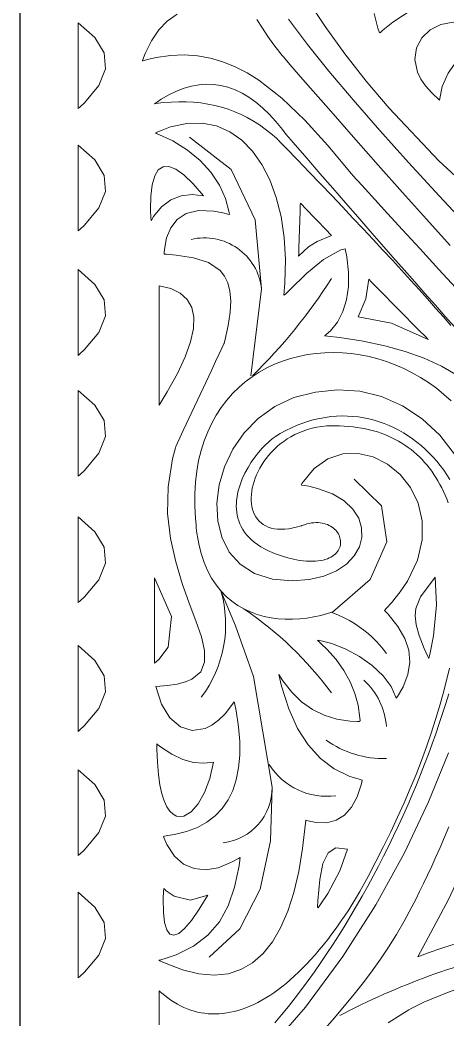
# Model space of a CAD drawing. Header units: inches. Extents: x 249 to 1192, y -18 to 440.
# Drawn here: x 719.657 to 719.966, y 264.551 to 265.274 of the extents above; entities that cross this region are included whole.
import ezdxf

# ---------------------------------------------------------------- set-up
doc = ezdxf.new("R2010")
doc.units = ezdxf.units.IN
doc.header["$MEASUREMENT"] = 0
doc.layers.add('KACA', color=141, linetype='Continuous', lineweight=30)
doc.layers.add('KUSEN', color=16, linetype='Continuous', lineweight=15)

# ---------------------------------------------------------------- blocks, each defined once
blk = doc.blocks.new('GORGA')
blk.add_lwpolyline([(366.59218, 151.19092), (367.59218, 151.19092), (367.59218, 149.19092), (366.59218, 149.19092)], close=True)
blk.add_lwpolyline([(366.59218, 151.19092), (367.59218, 151.19092), (367.59218, 149.19092), (366.59218, 149.19092)], close=True)
at = {"lineweight": 9}
for points in [[(367.33568, 150.585), (367.3331, 150.57442), (367.3321, 150.57162), (367.33183, 150.57091), (367.33113, 150.57121), (367.32932, 150.57279), (367.32215, 150.57861), (367.30823, 150.58779)], [(367.47839, 150.5846), (367.48548, 150.57954), (367.49169, 150.57309), (367.49702, 150.56526), (367.50147, 150.55605), (367.50337, 150.55092), (367.50348, 150.55059), (367.50285, 150.55075), (367.50149, 150.55113), (367.49879, 150.55184), (367.49347, 150.55303), (367.48314, 150.55456), (367.47318, 150.55497), (367.46356, 150.55432), (367.45424, 150.55264), (367.44519, 150.54999), (367.43635, 150.5464), (367.42771, 150.54192), (367.41921, 150.53659), (367.40251, 150.52359), (367.38596, 150.50773), (367.36924, 150.48938), (367.35206, 150.46889), (367.35096, 150.46755), (367.35082, 150.46739), (367.35024, 150.46675), (367.34907, 150.46548), (367.34734, 150.46358), (367.34223, 150.45801), (367.33507, 150.4502), (367.32599, 150.4403), (367.31515, 150.42848), (367.30268, 150.41487), (367.28873, 150.39965), (367.27343, 150.38297)], [(367.32551, 149.85438), (367.31565, 149.86066), (367.31059, 149.86373), (367.30896, 149.86465), (367.30793, 149.86517), (367.29964, 149.86914), (367.28262, 149.87631), (367.26507, 149.88245), (367.24707, 149.88755), (367.22868, 149.8916), (367.20998, 149.8946), (367.19102, 149.89655), (367.17188, 149.89743), (367.15264, 149.89725), (367.13335, 149.89599), (367.11408, 149.89365), (367.09491, 149.89023), (367.07591, 149.88572), (367.05714, 149.88011), (367.03867, 149.87339), (367.02057, 149.86557), (367.00291, 149.85664)], [(367.33568, 150.585), (367.3331, 150.57442), (367.3321, 150.57162), (367.33183, 150.57091), (367.33113, 150.57121), (367.32932, 150.57279), (367.32215, 150.57861), (367.30823, 150.58779)], [(367.47839, 150.5846), (367.48548, 150.57954), (367.49169, 150.57309), (367.49702, 150.56526), (367.50147, 150.55605), (367.50337, 150.55092), (367.50348, 150.55059), (367.50285, 150.55075), (367.50149, 150.55113), (367.49879, 150.55184), (367.49347, 150.55303), (367.48314, 150.55456), (367.47318, 150.55497), (367.46356, 150.55432), (367.45424, 150.55264), (367.44519, 150.54999), (367.43635, 150.5464), (367.42771, 150.54192), (367.41921, 150.53659), (367.40251, 150.52359), (367.38596, 150.50773), (367.36924, 150.48938), (367.35206, 150.46889), (367.35096, 150.46755), (367.35082, 150.46739), (367.35024, 150.46675), (367.34907, 150.46548), (367.34734, 150.46358), (367.34223, 150.45801), (367.33507, 150.4502), (367.32599, 150.4403), (367.31515, 150.42848), (367.30268, 150.41487), (367.28873, 150.39965), (367.27343, 150.38297)], [(367.32551, 149.85438), (367.31565, 149.86066), (367.31059, 149.86373), (367.30896, 149.86465), (367.30793, 149.86517), (367.29964, 149.86914), (367.28262, 149.87631), (367.26507, 149.88245), (367.24707, 149.88755), (367.22868, 149.8916), (367.20998, 149.8946), (367.19102, 149.89655), (367.17188, 149.89743), (367.15264, 149.89725), (367.13335, 149.89599), (367.11408, 149.89365), (367.09491, 149.89023), (367.07591, 149.88572), (367.05714, 149.88011), (367.03867, 149.87339), (367.02057, 149.86557), (367.00291, 149.85664)], [(367.27526, 150.32285), (367.28682, 150.32956), (367.29943, 150.33538), (367.3131, 150.34034), (367.32784, 150.34447), (367.34369, 150.34779), (367.36063, 150.35034), (367.36953, 150.35134), (367.37168, 150.35156), (367.37127, 150.35186), (367.37046, 150.35248), (367.36741, 150.35517), (367.36222, 150.36155), (367.35829, 150.36914), (367.35562, 150.3778), (367.35424, 150.38741), (367.35419, 150.39782), (367.35547, 150.40889), (367.35663, 150.41463), (367.35976, 150.41387), (367.37239, 150.40691), (367.38469, 150.39669), (367.39681, 150.38485), (367.39983, 150.38183), (367.40116, 150.38106), (367.40042, 150.38982), (367.4, 150.40677), (367.40092, 150.42285), (367.40314, 150.43791), (367.40659, 150.45183), (367.41121, 150.46447), (367.41694, 150.47568), (367.42372, 150.48533), (367.43149, 150.49329), (367.44019, 150.49941), (367.44976, 150.50357), (367.46013, 150.50561), (367.47125, 150.50541), (367.48306, 150.50283), (367.4892, 150.5006), (367.49233, 150.49925), (367.49391, 150.49851), (367.49336, 150.49816), (367.48155, 150.49271), (367.47095, 150.48611), (367.46168, 150.47849), (367.45389, 150.47001), (367.44769, 150.4608), (367.44322, 150.45102), (367.4406, 150.44081), (367.44041, 150.43951), (367.44176, 150.43961), (367.44529, 150.44055), (367.45183, 150.44184), (367.46297, 150.44227), (367.47172, 150.44015), (367.47831, 150.43588), (367.48299, 150.42985), (367.48601, 150.42245), (367.48761, 150.41408), (367.48781, 150.41188), (367.48776, 150.41083), (367.48598, 150.41067), (367.47908, 150.40998), (367.46639, 150.40804), (367.45558, 150.40465), (367.44718, 150.39892), (367.44404, 150.39491), (367.44168, 150.38999), (367.44017, 150.38405), (367.43958, 150.37698), (367.43996, 150.36868), (367.44139, 150.35903), (367.44391, 150.34792), (367.44431, 150.34643), (367.44441, 150.34605), (367.44446, 150.34594), (367.44475, 150.34533), (367.44597, 150.34272), (367.44794, 150.33851), (367.45053, 150.333), (367.45358, 150.32649), (367.46769, 150.29638), (367.47394, 150.28305), (367.47637, 150.27786), (367.47815, 150.27406), (367.47915, 150.27193), (367.47931, 150.27158), (367.47962, 150.27056), (367.48038, 150.2679), (367.48173, 150.26263), (367.48497, 150.24224), (367.48522, 150.22297), (367.48316, 150.20487), (367.47942, 150.188), (367.47467, 150.1724), (367.46955, 150.15813), (367.46472, 150.14524), (367.46082, 150.13377), (367.45852, 150.12377), (367.45846, 150.1153), (367.46129, 150.10841), (367.46766, 150.10314), (367.47239, 150.10113), (367.47824, 150.09955), (367.48531, 150.0984), (367.49367, 150.09768), (367.48958, 150.08488), (367.48356, 150.07509), (367.47602, 150.06867), (367.46737, 150.06598), (367.45803, 150.0674), (367.45322, 150.06977), (367.44839, 150.0733), (367.4436, 150.07804), (367.43888, 150.08404), (367.43772, 150.08574), (367.43715, 150.08662), (367.43673, 150.08602), (367.43559, 150.08005), (367.43391, 150.06863), (367.43305, 150.05795), (367.43302, 150.04799), (367.43383, 150.03877), (367.43549, 150.0303), (367.43801, 150.02259), (367.44138, 150.01565), (367.44563, 150.00948), (367.45077, 150.0041), (367.45679, 149.99951), (367.46371, 149.99572), (367.47154, 149.99273), (367.48028, 149.99057), (367.485, 149.9898), (367.48744, 149.98949), (367.48832, 149.98922), (367.48806, 149.98853), (367.48575, 149.98338), (367.48025, 149.97501), (367.47365, 149.9692), (367.4661, 149.96589), (367.45772, 149.96504), (367.44865, 149.96658), (367.43902, 149.97047), (367.43403, 149.97329), (367.43277, 149.97408), (367.43293, 149.97213), (367.43351, 149.96792), (367.4367, 149.95238), (367.4414, 149.9389), (367.4478, 149.92736), (367.45609, 149.9177), (367.46644, 149.9098), (367.47906, 149.90358), (367.48627, 149.90108), (367.49011, 149.89997), (367.4911, 149.8997), (367.49159, 149.89958), (367.4908, 149.89917), (367.48743, 149.8976), (367.47456, 149.89261), (367.4626, 149.88968), (367.45155, 149.88877), (367.4414, 149.88983), (367.43212, 149.89282), (367.4237, 149.89769), (367.41612, 149.9044), (367.40937, 149.91289), (367.40344, 149.92313), (367.39829, 149.93506), (367.39393, 149.94864), (367.39033, 149.96383), (367.38748, 149.98057), (367.38537, 149.99883), (367.38512, 150.00096), (367.38459, 150.0008), (367.38355, 150.00049), (367.38148, 149.99995), (367.37747, 149.99923), (367.36992, 149.99917), (367.3631, 150.00098), (367.3571, 150.00468), (367.35201, 150.01029), (367.34791, 150.01782), (367.34488, 150.0273), (367.34431, 150.02997), (367.3472, 150.03085), (367.35328, 150.03271), (367.36454, 150.03809), (367.3746, 150.04567), (367.38346, 150.05545), (367.3911, 150.06742), (367.39755, 150.0816), (367.40279, 150.09797), (367.40475, 150.10639), (367.40177, 150.10179), (367.39532, 150.0936), (367.3882, 150.08673), (367.38041, 150.0812), (367.37195, 150.07701), (367.36282, 150.07414), (367.35301, 150.07262), (367.34786, 150.07235), (367.34654, 150.07234), (367.34588, 150.07289), (367.34602, 150.07517), (367.34729, 150.08413), (367.34964, 150.09281), (367.35308, 150.10122), (367.35762, 150.10934), (367.36324, 150.11719), (367.36996, 150.12476), (367.37372, 150.12845), (367.37571, 150.13026), (367.37673, 150.13116), (367.37604, 150.13124), (367.3664, 150.12894), (367.35629, 150.12489), (367.34633, 150.11941), (367.33711, 150.11285), (367.32924, 150.10554), (367.32332, 150.09784), (367.31995, 150.09007), (367.31968, 150.08933), (367.31887, 150.09051), (367.31737, 150.09287), (367.31478, 150.09752), (367.31124, 150.10655), (367.30988, 150.11535), (367.31066, 150.124), (367.31356, 150.1326), (367.31855, 150.14126), (367.3256, 150.15007), (367.32769, 150.15231), (367.32823, 150.15288), (367.32675, 150.15456), (367.32311, 150.15844), (367.31673, 150.1662), (367.31149, 150.17394), (367.30422, 150.18919), (367.30084, 150.20389), (367.30088, 150.21775), (367.30389, 150.23046), (367.3094, 150.24174), (367.31696, 150.25128), (367.32609, 150.25879), (367.33633, 150.26398), (367.34724, 150.26654), (367.35833, 150.26619), (367.36915, 150.26262), (367.37924, 150.25553), (367.38813, 150.24464), (367.38864, 150.24383), (367.38794, 150.24361), (367.38622, 150.24334), (367.38289, 150.24272), (367.37666, 150.2412), (367.36593, 150.23719), (367.35742, 150.23209), (367.35109, 150.22614), (367.34688, 150.21958), (367.34473, 150.21267), (367.34459, 150.20566), (367.3464, 150.19878), (367.3501, 150.19228), (367.35564, 150.18643), (367.36296, 150.18145), (367.37201, 150.1776), (367.38272, 150.17513), (367.39505, 150.17428), (367.40933, 150.17545), (367.42235, 150.17953), (367.43275, 150.18623), (367.4406, 150.19512), (367.44597, 150.20576), (367.44892, 150.2177), (367.44953, 150.2305), (367.44785, 150.24371), (367.44397, 150.2569), (367.43795, 150.26962), (367.42985, 150.28144), (367.41975, 150.29189), (367.40771, 150.30056), (367.39381, 150.30698), (367.37815, 150.31079), (367.3621, 150.31253), (367.34604, 150.31145), (367.3303, 150.30759), (367.31519, 150.30098), (367.30102, 150.29164), (367.28811, 150.27959), (367.27678, 150.26487)], [(367.28187, 150.04962), (367.29631, 150.01415), (367.3138, 149.97725), (367.33442, 149.93969), (367.35828, 149.90221), (367.38547, 149.86557), (367.41608, 149.8305)], [(367.26495, 150.42758), (367.28855, 150.45288), (367.31083, 150.47716), (367.33166, 150.50036), (367.35089, 150.52238), (367.36838, 150.54317), (367.38399, 150.56265), (367.39759, 150.58075)], [(367.38422, 150.59535), (367.37118, 150.57552), (367.3569, 150.55568), (367.34145, 150.53593), (367.32491, 150.51639), (367.28889, 150.47829), (367.24949, 150.4422)], [(367.27526, 150.32285), (367.28682, 150.32956), (367.29943, 150.33538), (367.3131, 150.34034), (367.32784, 150.34447), (367.34369, 150.34779), (367.36063, 150.35034), (367.36953, 150.35134), (367.37168, 150.35156), (367.37127, 150.35186), (367.37046, 150.35248), (367.36741, 150.35517), (367.36222, 150.36155), (367.35829, 150.36914), (367.35562, 150.3778), (367.35424, 150.38741), (367.35419, 150.39782), (367.35547, 150.40889), (367.35663, 150.41463), (367.35976, 150.41387), (367.37239, 150.40691), (367.38469, 150.39669), (367.39681, 150.38485), (367.39983, 150.38183), (367.40116, 150.38106), (367.40042, 150.38982), (367.4, 150.40677), (367.40092, 150.42285), (367.40314, 150.43791), (367.40659, 150.45183), (367.41121, 150.46447), (367.41694, 150.47568), (367.42372, 150.48533), (367.43149, 150.49329), (367.44019, 150.49941), (367.44976, 150.50357), (367.46013, 150.50561), (367.47125, 150.50541), (367.48306, 150.50283), (367.4892, 150.5006), (367.49233, 150.49925), (367.49391, 150.49851), (367.49336, 150.49816), (367.48155, 150.49271), (367.47095, 150.48611), (367.46168, 150.47849), (367.45389, 150.47001), (367.44769, 150.4608), (367.44322, 150.45102), (367.4406, 150.44081), (367.44041, 150.43951), (367.44176, 150.43961), (367.44529, 150.44055), (367.45183, 150.44184), (367.46297, 150.44227), (367.47172, 150.44015), (367.47831, 150.43588), (367.48299, 150.42985), (367.48601, 150.42245), (367.48761, 150.41408), (367.48781, 150.41188), (367.48776, 150.41083), (367.48598, 150.41067), (367.47908, 150.40998), (367.46639, 150.40804), (367.45558, 150.40465), (367.44718, 150.39892), (367.44404, 150.39491), (367.44168, 150.38999), (367.44017, 150.38405), (367.43958, 150.37698), (367.43996, 150.36868), (367.44139, 150.35903), (367.44391, 150.34792), (367.44431, 150.34643), (367.44441, 150.34605), (367.44446, 150.34594), (367.44475, 150.34533), (367.44597, 150.34272), (367.44794, 150.33851), (367.45053, 150.333), (367.45358, 150.32649), (367.46769, 150.29638), (367.47394, 150.28305), (367.47637, 150.27786), (367.47815, 150.27406), (367.47915, 150.27193), (367.47931, 150.27158), (367.47962, 150.27056), (367.48038, 150.2679), (367.48173, 150.26263), (367.48497, 150.24224), (367.48522, 150.22297), (367.48316, 150.20487), (367.47942, 150.188), (367.47467, 150.1724), (367.46955, 150.15813), (367.46472, 150.14524), (367.46082, 150.13377), (367.45852, 150.12377), (367.45846, 150.1153), (367.46129, 150.10841), (367.46766, 150.10314), (367.47239, 150.10113), (367.47824, 150.09955), (367.48531, 150.0984), (367.49367, 150.09768), (367.48958, 150.08488), (367.48356, 150.07509), (367.47602, 150.06867), (367.46737, 150.06598), (367.45803, 150.0674), (367.45322, 150.06977), (367.44839, 150.0733), (367.4436, 150.07804), (367.43888, 150.08404), (367.43772, 150.08574), (367.43715, 150.08662), (367.43673, 150.08602), (367.43559, 150.08005), (367.43391, 150.06863), (367.43305, 150.05795), (367.43302, 150.04799), (367.43383, 150.03877), (367.43549, 150.0303), (367.43801, 150.02259), (367.44138, 150.01565), (367.44563, 150.00948), (367.45077, 150.0041), (367.45679, 149.99951), (367.46371, 149.99572), (367.47154, 149.99273), (367.48028, 149.99057), (367.485, 149.9898), (367.48744, 149.98949), (367.48832, 149.98922), (367.48806, 149.98853), (367.48575, 149.98338), (367.48025, 149.97501), (367.47365, 149.9692), (367.4661, 149.96589), (367.45772, 149.96504), (367.44865, 149.96658), (367.43902, 149.97047), (367.43403, 149.97329), (367.43277, 149.97408), (367.43293, 149.97213), (367.43351, 149.96792), (367.4367, 149.95238), (367.4414, 149.9389), (367.4478, 149.92736), (367.45609, 149.9177), (367.46644, 149.9098), (367.47906, 149.90358), (367.48627, 149.90108), (367.49011, 149.89997), (367.4911, 149.8997), (367.49159, 149.89958), (367.4908, 149.89917), (367.48743, 149.8976), (367.47456, 149.89261), (367.4626, 149.88968), (367.45155, 149.88877), (367.4414, 149.88983), (367.43212, 149.89282), (367.4237, 149.89769), (367.41612, 149.9044), (367.40937, 149.91289), (367.40344, 149.92313), (367.39829, 149.93506), (367.39393, 149.94864), (367.39033, 149.96383), (367.38748, 149.98057), (367.38537, 149.99883), (367.38512, 150.00096), (367.38459, 150.0008), (367.38355, 150.00049), (367.38148, 149.99995), (367.37747, 149.99923), (367.36992, 149.99917), (367.3631, 150.00098), (367.3571, 150.00468), (367.35201, 150.01029), (367.34791, 150.01782), (367.34488, 150.0273), (367.34431, 150.02997), (367.3472, 150.03085), (367.35328, 150.03271), (367.36454, 150.03809), (367.3746, 150.04567), (367.38346, 150.05545), (367.3911, 150.06742), (367.39755, 150.0816), (367.40279, 150.09797), (367.40475, 150.10639), (367.40177, 150.10179), (367.39532, 150.0936), (367.3882, 150.08673), (367.38041, 150.0812), (367.37195, 150.07701), (367.36282, 150.07414), (367.35301, 150.07262), (367.34786, 150.07235), (367.34654, 150.07234), (367.34588, 150.07289), (367.34602, 150.07517), (367.34729, 150.08413), (367.34964, 150.09281), (367.35308, 150.10122), (367.35762, 150.10934), (367.36324, 150.11719), (367.36996, 150.12476), (367.37372, 150.12845), (367.37571, 150.13026), (367.37673, 150.13116), (367.37604, 150.13124), (367.3664, 150.12894), (367.35629, 150.12489), (367.34633, 150.11941), (367.33711, 150.11285), (367.32924, 150.10554), (367.32332, 150.09784), (367.31995, 150.09007), (367.31968, 150.08933), (367.31887, 150.09051), (367.31737, 150.09287), (367.31478, 150.09752), (367.31124, 150.10655), (367.30988, 150.11535), (367.31066, 150.124), (367.31356, 150.1326), (367.31855, 150.14126), (367.3256, 150.15007), (367.32769, 150.15231), (367.32823, 150.15288), (367.32675, 150.15456), (367.32311, 150.15844), (367.31673, 150.1662), (367.31149, 150.17394), (367.30422, 150.18919), (367.30084, 150.20389), (367.30088, 150.21775), (367.30389, 150.23046), (367.3094, 150.24174), (367.31696, 150.25128), (367.32609, 150.25879), (367.33633, 150.26398), (367.34724, 150.26654), (367.35833, 150.26619), (367.36915, 150.26262), (367.37924, 150.25553), (367.38813, 150.24464), (367.38864, 150.24383), (367.38794, 150.24361), (367.38622, 150.24334), (367.38289, 150.24272), (367.37666, 150.2412), (367.36593, 150.23719), (367.35742, 150.23209), (367.35109, 150.22614), (367.34688, 150.21958), (367.34473, 150.21267), (367.34459, 150.20566), (367.3464, 150.19878), (367.3501, 150.19228), (367.35564, 150.18643), (367.36296, 150.18145), (367.37201, 150.1776), (367.38272, 150.17513), (367.39505, 150.17428), (367.40933, 150.17545), (367.42235, 150.17953), (367.43275, 150.18623), (367.4406, 150.19512), (367.44597, 150.20576), (367.44892, 150.2177), (367.44953, 150.2305), (367.44785, 150.24371), (367.44397, 150.2569), (367.43795, 150.26962), (367.42985, 150.28144), (367.41975, 150.29189), (367.40771, 150.30056), (367.39381, 150.30698), (367.37815, 150.31079), (367.3621, 150.31253), (367.34604, 150.31145), (367.3303, 150.30759), (367.31519, 150.30098), (367.30102, 150.29164), (367.28811, 150.27959), (367.27678, 150.26487)], [(367.28187, 150.04962), (367.29631, 150.01415), (367.3138, 149.97725), (367.33442, 149.93969), (367.35828, 149.90221), (367.38547, 149.86557), (367.41608, 149.8305)], [(367.26495, 150.42758), (367.28855, 150.45288), (367.31083, 150.47716), (367.33166, 150.50036), (367.35089, 150.52238), (367.36838, 150.54317), (367.38399, 150.56265), (367.39759, 150.58075)], [(367.38422, 150.59535), (367.37118, 150.57552), (367.3569, 150.55568), (367.34145, 150.53593), (367.32491, 150.51639), (367.28889, 150.47829), (367.24949, 150.4422)], [(367.32681, 150.1216), (367.32913, 150.12475), (367.33161, 150.12777), (367.33425, 150.13068), (367.33707, 150.13345), (367.34005, 150.1361), (367.3432, 150.13863), (367.34651, 150.14103), (367.34999, 150.1433), (367.35364, 150.14545), (367.35745, 150.14747), (367.36143, 150.14937), (367.36558, 150.15114), (367.36611, 150.15136), (367.36638, 150.15146), (367.36696, 150.15128), (367.36937, 150.15053), (367.3743, 150.1492), (367.37933, 150.14812), (367.38445, 150.14729), (367.38962, 150.14673), (367.39483, 150.14645), (367.40004, 150.14648), (367.40523, 150.14683), (367.41037, 150.14752), (367.41544, 150.14855), (367.42041, 150.14995), (367.42525, 150.15173), (367.42994, 150.15392), (367.43445, 150.15651), (367.43876, 150.15953), (367.44284, 150.163), (367.44666, 150.16693), (367.4502, 150.17134), (367.45343, 150.17624), (367.45632, 150.18165), (367.45885, 150.18758), (367.461, 150.19405), (367.46273, 150.20108), (367.46402, 150.20868), (367.4645, 150.2127), (367.46469, 150.21476), (367.4651, 150.21934), (367.46558, 150.22846), (367.46558, 150.23722), (367.46509, 150.24562), (367.46416, 150.25366), (367.46279, 150.26133), (367.461, 150.26865), (367.45881, 150.2756), (367.45623, 150.28219), (367.4533, 150.28843), (367.45001, 150.2943), (367.4464, 150.29981), (367.44248, 150.30496), (367.43827, 150.30976), (367.43378, 150.31419), (367.42903, 150.31827), (367.42405, 150.32198), (367.41885, 150.32534), (367.41345, 150.32834), (367.40786, 150.33099), (367.4021, 150.33327), (367.3962, 150.3352), (367.39017, 150.33678), (367.38402, 150.33799), (367.37778, 150.33885), (367.37147, 150.33936), (367.36509, 150.33951), (367.35868, 150.3393), (367.35224, 150.33874), (367.3458, 150.33783), (367.33938, 150.33656), (367.33298, 150.33494), (367.32664, 150.33296), (367.32036, 150.33064), (367.31417, 150.32795), (367.30808, 150.32492), (367.30212, 150.32153), (367.29629, 150.31779), (367.29062, 150.3137), (367.28513, 150.30926), (367.27984, 150.30447)], [(367.28165, 149.99618), (367.28485, 149.98857), (367.28797, 149.9813), (367.29102, 149.97434), (367.29402, 149.96767), (367.29696, 149.96129), (367.29986, 149.95516), (367.30272, 149.94928), (367.30555, 149.94364), (367.30836, 149.9382), (367.31395, 149.9279), (367.31956, 149.91824), (367.32525, 149.90911), (367.33108, 149.90035), (367.33712, 149.89185), (367.34342, 149.88346), (367.35006, 149.87506), (367.3571, 149.86651), (367.36461, 149.85767), (367.37263, 149.84842)], [(367.28065, 150.41709), (367.29776, 150.43601), (367.31513, 150.45535), (367.33277, 150.47513), (367.35068, 150.49538), (367.36886, 150.51609), (367.38731, 150.53729), (367.39664, 150.54807), (367.40133, 150.55351), (367.40251, 150.55488), (367.4031, 150.55556), (367.40336, 150.55586), (367.40343, 150.55595), (367.40398, 150.55666), (367.40835, 150.56238), (367.41257, 150.56827), (367.41665, 150.57432), (367.42059, 150.58052)], [(367.32681, 150.1216), (367.32913, 150.12475), (367.33161, 150.12777), (367.33425, 150.13068), (367.33707, 150.13345), (367.34005, 150.1361), (367.3432, 150.13863), (367.34651, 150.14103), (367.34999, 150.1433), (367.35364, 150.14545), (367.35745, 150.14747), (367.36143, 150.14937), (367.36558, 150.15114), (367.36611, 150.15136), (367.36638, 150.15146), (367.36696, 150.15128), (367.36937, 150.15053), (367.3743, 150.1492), (367.37933, 150.14812), (367.38445, 150.14729), (367.38962, 150.14673), (367.39483, 150.14645), (367.40004, 150.14648), (367.40523, 150.14683), (367.41037, 150.14752), (367.41544, 150.14855), (367.42041, 150.14995), (367.42525, 150.15173), (367.42994, 150.15392), (367.43445, 150.15651), (367.43876, 150.15953), (367.44284, 150.163), (367.44666, 150.16693), (367.4502, 150.17134), (367.45343, 150.17624), (367.45632, 150.18165), (367.45885, 150.18758), (367.461, 150.19405), (367.46273, 150.20108), (367.46402, 150.20868), (367.4645, 150.2127), (367.46469, 150.21476), (367.4651, 150.21934), (367.46558, 150.22846), (367.46558, 150.23722), (367.46509, 150.24562), (367.46416, 150.25366), (367.46279, 150.26133), (367.461, 150.26865), (367.45881, 150.2756), (367.45623, 150.28219), (367.4533, 150.28843), (367.45001, 150.2943), (367.4464, 150.29981), (367.44248, 150.30496), (367.43827, 150.30976), (367.43378, 150.31419), (367.42903, 150.31827), (367.42405, 150.32198), (367.41885, 150.32534), (367.41345, 150.32834), (367.40786, 150.33099), (367.4021, 150.33327), (367.3962, 150.3352), (367.39017, 150.33678), (367.38402, 150.33799), (367.37778, 150.33885), (367.37147, 150.33936), (367.36509, 150.33951), (367.35868, 150.3393), (367.35224, 150.33874), (367.3458, 150.33783), (367.33938, 150.33656), (367.33298, 150.33494), (367.32664, 150.33296), (367.32036, 150.33064), (367.31417, 150.32795), (367.30808, 150.32492), (367.30212, 150.32153), (367.29629, 150.31779), (367.29062, 150.3137), (367.28513, 150.30926), (367.27984, 150.30447)], [(367.28165, 149.99618), (367.28485, 149.98857), (367.28797, 149.9813), (367.29102, 149.97434), (367.29402, 149.96767), (367.29696, 149.96129), (367.29986, 149.95516), (367.30272, 149.94928), (367.30555, 149.94364), (367.30836, 149.9382), (367.31395, 149.9279), (367.31956, 149.91824), (367.32525, 149.90911), (367.33108, 149.90035), (367.33712, 149.89185), (367.34342, 149.88346), (367.35006, 149.87506), (367.3571, 149.86651), (367.36461, 149.85767), (367.37263, 149.84842)], [(367.28065, 150.41709), (367.29776, 150.43601), (367.31513, 150.45535), (367.33277, 150.47513), (367.35068, 150.49538), (367.36886, 150.51609), (367.38731, 150.53729), (367.39664, 150.54807), (367.40133, 150.55351), (367.40251, 150.55488), (367.4031, 150.55556), (367.40336, 150.55586), (367.40343, 150.55595), (367.40398, 150.55666), (367.40835, 150.56238), (367.41257, 150.56827), (367.41665, 150.57432), (367.42059, 150.58052)], [(367.2801, 150.35913), (367.28555, 150.36536), (367.2912, 150.37176), (367.29705, 150.37833), (367.30311, 150.38507), (367.30936, 150.39197), (367.31581, 150.39904), (367.32246, 150.40628), (367.3293, 150.41369), (367.33634, 150.42126), (367.34358, 150.42899), (367.35101, 150.43689), (367.35863, 150.44495), (367.36644, 150.45318), (367.37444, 150.46156), (367.38263, 150.47011), (367.39102, 150.47882), (367.39958, 150.48768), (367.40394, 150.49218), (367.40503, 150.49331), (367.40558, 150.49387), (367.40583, 150.49412), (367.40589, 150.49418), (367.40639, 150.49463), (367.41042, 150.49812), (367.41456, 150.50135), (367.41879, 150.50434), (367.42312, 150.50709), (367.42754, 150.50959), (367.43207, 150.51185), (367.43669, 150.51385), (367.4414, 150.51562), (367.44622, 150.51714), (367.45113, 150.51841), (367.45613, 150.51944), (367.46124, 150.52022), (367.46644, 150.52075), (367.47174, 150.52104), (367.47713, 150.52109), (367.48262, 150.52089), (367.48821, 150.52044), (367.4939, 150.51975), (367.49462, 150.51965), (367.49464, 150.51969), (367.49447, 150.51981), (367.49411, 150.52006), (367.4927, 150.52103), (367.4899, 150.52286), (367.48432, 150.5261), (367.47879, 150.52877), (367.47332, 150.53088), (367.46789, 150.53242), (367.46252, 150.53339), (367.4572, 150.5338), (367.45193, 150.53364), (367.44671, 150.53291), (367.44155, 150.53162), (367.43643, 150.52976), (367.43137, 150.52734), (367.42636, 150.52435), (367.4214, 150.52079), (367.41649, 150.51667), (367.41164, 150.51198), (367.40683, 150.50672), (367.40208, 150.5009), (367.4009, 150.49936), (367.40031, 150.49857), (367.39997, 150.49813), (367.39934, 150.4974), (367.39435, 150.49162), (367.38454, 150.48027), (367.37495, 150.4692), (367.36559, 150.45841), (367.35644, 150.44789), (367.34752, 150.43765), (367.33882, 150.42769), (367.33034, 150.41801), (367.32209, 150.4086), (367.31406, 150.39947), (367.30624, 150.39062), (367.29865, 150.38204), (367.29129, 150.37375), (367.28414, 150.36573), (367.27722, 150.35799)], [(367.2801, 150.35913), (367.28555, 150.36536), (367.2912, 150.37176), (367.29705, 150.37833), (367.30311, 150.38507), (367.30936, 150.39197), (367.31581, 150.39904), (367.32246, 150.40628), (367.3293, 150.41369), (367.33634, 150.42126), (367.34358, 150.42899), (367.35101, 150.43689), (367.35863, 150.44495), (367.36644, 150.45318), (367.37444, 150.46156), (367.38263, 150.47011), (367.39102, 150.47882), (367.39958, 150.48768), (367.40394, 150.49218), (367.40503, 150.49331), (367.40558, 150.49387), (367.40583, 150.49412), (367.40589, 150.49418), (367.40639, 150.49463), (367.41042, 150.49812), (367.41456, 150.50135), (367.41879, 150.50434), (367.42312, 150.50709), (367.42754, 150.50959), (367.43207, 150.51185), (367.43669, 150.51385), (367.4414, 150.51562), (367.44622, 150.51714), (367.45113, 150.51841), (367.45613, 150.51944), (367.46124, 150.52022), (367.46644, 150.52075), (367.47174, 150.52104), (367.47713, 150.52109), (367.48262, 150.52089), (367.48821, 150.52044), (367.4939, 150.51975), (367.49462, 150.51965), (367.49464, 150.51969), (367.49447, 150.51981), (367.49411, 150.52006), (367.4927, 150.52103), (367.4899, 150.52286), (367.48432, 150.5261), (367.47879, 150.52877), (367.47332, 150.53088), (367.46789, 150.53242), (367.46252, 150.53339), (367.4572, 150.5338), (367.45193, 150.53364), (367.44671, 150.53291), (367.44155, 150.53162), (367.43643, 150.52976), (367.43137, 150.52734), (367.42636, 150.52435), (367.4214, 150.52079), (367.41649, 150.51667), (367.41164, 150.51198), (367.40683, 150.50672), (367.40208, 150.5009), (367.4009, 150.49936), (367.40031, 150.49857), (367.39997, 150.49813), (367.39934, 150.4974), (367.39435, 150.49162), (367.38454, 150.48027), (367.37495, 150.4692), (367.36559, 150.45841), (367.35644, 150.44789), (367.34752, 150.43765), (367.33882, 150.42769), (367.33034, 150.41801), (367.32209, 150.4086), (367.31406, 150.39947), (367.30624, 150.39062), (367.29865, 150.38204), (367.29129, 150.37375), (367.28414, 150.36573), (367.27722, 150.35799)], [(367.46941, 150.49537), (367.43934, 150.47208), (367.42192, 150.43553), (367.41715, 150.38572), (367.42502, 150.32266)], [(367.46941, 150.49537), (367.43934, 150.47208), (367.42192, 150.43553), (367.41715, 150.38572), (367.42502, 150.32266)], [(367.49129, 149.85293), (367.49129, 149.85741), (367.49129, 149.86185), (367.49129, 149.86606), (367.49129, 149.86802), (367.49129, 149.86986), (367.49129, 149.87155), (367.49129, 149.87308), (367.49129, 149.87441), (367.49129, 149.87552), (367.49129, 149.8764), (367.49129, 149.87702), (367.49129, 149.87736), (367.49129, 149.87741), (367.49129, 149.87741), (367.49129, 149.87741), (367.49118, 149.87731), (367.49064, 149.87682), (367.48956, 149.87586), (367.48736, 149.87402), (367.48512, 149.87229), (367.48285, 149.87069), (367.48055, 149.8692), (367.47821, 149.86782), (367.47585, 149.86657), (367.47345, 149.86543), (367.47102, 149.86442), (367.46856, 149.86352), (367.46607, 149.86275), (367.46355, 149.8621), (367.461, 149.86158), (367.45843, 149.86118), (367.45583, 149.8609), (367.45321, 149.86075), (367.45056, 149.86072), (367.44789, 149.86083), (367.44519, 149.86106), (367.44247, 149.86142), (367.43973, 149.86191), (367.43697, 149.86253), (367.43418, 149.86328), (367.43138, 149.86417), (367.42856, 149.86518), (367.42572, 149.86633), (367.42287, 149.86762), (367.41999, 149.86904), (367.41711, 149.8706), (367.4142, 149.87229), (367.41128, 149.87412), (367.40835, 149.87609), (367.40541, 149.8782), (367.40245, 149.88045), (367.39948, 149.88284), (367.3965, 149.88537), (367.39351, 149.88805), (367.39052, 149.89087), (367.38751, 149.89383), (367.38449, 149.89694), (367.38147, 149.90019), (367.37845, 149.90359), (367.37541, 149.90713), (367.37237, 149.91083), (367.36933, 149.91467), (367.36629, 149.91866), (367.36324, 149.92281), (367.36019, 149.9271), (367.35714, 149.93155), (367.35409, 149.93615), (367.35104, 149.9409), (367.35028, 149.94211), (367.34989, 149.94272), (367.34978, 149.94291), (367.34958, 149.94326), (367.34919, 149.94394), (367.34609, 149.94943), (367.34009, 149.96033), (367.33435, 149.97116), (367.32887, 149.9819), (367.32365, 149.99255), (367.31869, 150.0031), (367.31399, 150.01355), (367.30955, 150.02389), (367.30536, 150.03411), (367.30143, 150.04422), (367.29777, 150.0542), (367.29436, 150.06404), (367.2912, 150.07375), (367.28831, 150.08332), (367.28567, 150.09275), (367.28329, 150.10201), (367.28117, 150.11112)], [(367.28203, 150.23071), (367.28311, 150.23352), (367.28425, 150.23627), (367.28546, 150.23895), (367.28673, 150.24156), (367.28806, 150.24411), (367.28945, 150.24659), (367.29091, 150.24901), (367.29243, 150.25135), (367.29402, 150.25363), (367.29567, 150.25584), (367.29738, 150.25798), (367.29916, 150.26004), (367.30099, 150.26204), (367.3029, 150.26396), (367.30486, 150.26581), (367.30689, 150.26758), (367.30898, 150.26928), (367.31113, 150.2709), (367.31335, 150.27245), (367.31563, 150.27393), (367.31797, 150.27532), (367.32038, 150.27664), (367.32285, 150.27788), (367.32538, 150.27903), (367.32797, 150.28011), (367.33063, 150.28111), (367.33335, 150.28203), (367.33614, 150.28286), (367.33898, 150.28361), (367.34189, 150.28428), (367.34486, 150.28486), (367.3479, 150.28536), (367.35099, 150.28577), (367.35415, 150.2861), (367.35738, 150.28634), (367.36066, 150.28649), (367.36401, 150.28655), (367.36443, 150.28655), (367.36478, 150.28655), (367.36527, 150.28655), (367.36623, 150.28653), (367.37, 150.28635), (367.37365, 150.28597), (367.37719, 150.2854), (367.38061, 150.28466), (367.38391, 150.28374), (367.3871, 150.28267), (367.39016, 150.28145), (367.39311, 150.28008), (367.39593, 150.27858), (367.39862, 150.27695), (367.40119, 150.27521), (367.40364, 150.27337), (367.40596, 150.27143), (367.40814, 150.26939), (367.4102, 150.26728), (367.41213, 150.2651), (367.41392, 150.26286), (367.41559, 150.26057), (367.41711, 150.25823), (367.4185, 150.25586), (367.41976, 150.25346), (367.42087, 150.25105), (367.42185, 150.24863), (367.42269, 150.24621), (367.42338, 150.2438), (367.42393, 150.24141), (367.42434, 150.23905), (367.4246, 150.23673), (367.42472, 150.23445), (367.42468, 150.23223), (367.4245, 150.23007), (367.42417, 150.22799), (367.42369, 150.22599), (367.42305, 150.22408), (367.42227, 150.22227), (367.42132, 150.22058), (367.42022, 150.219), (367.41897, 150.21754), (367.41755, 150.21623), (367.41598, 150.21505), (367.41424, 150.21404), (367.41234, 150.21318), (367.41028, 150.2125), (367.40806, 150.212), (367.40567, 150.21169), (367.40311, 150.21158), (367.40038, 150.21168), (367.39749, 150.21199), (367.39443, 150.21254), (367.39119, 150.21331), (367.38951, 150.21379), (367.38865, 150.21405), (367.38834, 150.21416), (367.3881, 150.21426), (367.38624, 150.21491), (367.38443, 150.21544), (367.38268, 150.21586), (367.38097, 150.21615), (367.37932, 150.21634), (367.37773, 150.21642), (367.37619, 150.2164), (367.37471, 150.21628), (367.3733, 150.21607), (367.37194, 150.21578), (367.37065, 150.2154), (367.36943, 150.21495), (367.36827, 150.21443), (367.36718, 150.21384), (367.36616, 150.21318), (367.36521, 150.21247), (367.36434, 150.21171), (367.36354, 150.2109), (367.36282, 150.21005), (367.36218, 150.20915), (367.36161, 150.20823), (367.36113, 150.20728), (367.36073, 150.2063), (367.36042, 150.2053), (367.36019, 150.2043), (367.36005, 150.20328), (367.36, 150.20225), (367.36004, 150.20123), (367.36017, 150.20022), (367.3604, 150.19921), (367.36072, 150.19822), (367.36114, 150.19725), (367.36166, 150.19631), (367.36228, 150.19539), (367.363, 150.19451), (367.36382, 150.19367), (367.36476, 150.19287), (367.36579, 150.19212), (367.36694, 150.19142), (367.3682, 150.19079), (367.36957, 150.19022), (367.37105, 150.18971), (367.37265, 150.18928), (367.37436, 150.18893), (367.37619, 150.18866), (367.37814, 150.18847), (367.38022, 150.18838), (367.38241, 150.18839), (367.38473, 150.1885), (367.38718, 150.18872), (367.38975, 150.18904), (367.3941, 150.18995), (367.3982, 150.19097), (367.40205, 150.19208), (367.40565, 150.19328), (367.40901, 150.19457), (367.41214, 150.19595), (367.41505, 150.19741), (367.41773, 150.19894), (367.4202, 150.20055), (367.42247, 150.20222), (367.42452, 150.20396), (367.42639, 150.20576), (367.42806, 150.20762), (367.42954, 150.20953), (367.43084, 150.21148), (367.43197, 150.21348), (367.43294, 150.21552), (367.43374, 150.21759), (367.43438, 150.2197), (367.43487, 150.22183), (367.43522, 150.22399), (367.43543, 150.22616), (367.43551, 150.22835), (367.43546, 150.23054), (367.43528, 150.23275), (367.43499, 150.23496), (367.4346, 150.23716), (367.43409, 150.23936), (367.43349, 150.24155), (367.4328, 150.24372), (367.43202, 150.24588), (367.43116, 150.24801), (367.42922, 150.25219), (367.42703, 150.25623), (367.42463, 150.2601), (367.42207, 150.26376), (367.4194, 150.26718), (367.41666, 150.27033), (367.4139, 150.27318), (367.41252, 150.27447), (367.41116, 150.27568), (367.40982, 150.2768), (367.4085, 150.27781), (367.40722, 150.27873), (367.40706, 150.27884), (367.40698, 150.27889), (367.40676, 150.27903), (367.40574, 150.27965), (367.4037, 150.28085), (367.39962, 150.28309), (367.39552, 150.2851), (367.39142, 150.28689), (367.38732, 150.28846), (367.38323, 150.28981), (367.37914, 150.29096), (367.37506, 150.29189), (367.37099, 150.29262), (367.36694, 150.29315), (367.36292, 150.29348), (367.35892, 150.29361), (367.35495, 150.29356), (367.35101, 150.29331), (367.34711, 150.29289), (367.34326, 150.29228), (367.33945, 150.29149), (367.33568, 150.29053), (367.33197, 150.28941), (367.32832, 150.28811), (367.32473, 150.28665), (367.3212, 150.28504), (367.31775, 150.28326), (367.31436, 150.28134), (367.31105, 150.27926), (367.30782, 150.27704), (367.30467, 150.27468), (367.30161, 150.27217), (367.29865, 150.26954), (367.29578, 150.26677), (367.293, 150.26387), (367.29033, 150.26085), (367.28777, 150.25771), (367.28532, 150.25445), (367.28299, 150.25107), (367.28077, 150.24758)], [(367.28164, 150.09255), (367.28381, 150.08538), (367.28609, 150.07815), (367.28848, 150.07089), (367.29098, 150.06358), (367.29358, 150.05625), (367.2963, 150.04888), (367.29911, 150.0415), (367.30203, 150.0341), (367.30505, 150.02669), (367.30817, 150.01927), (367.31138, 150.01186), (367.31469, 150.00445), (367.31809, 149.99705), (367.32158, 149.98967), (367.32516, 149.98232), (367.32883, 149.97499), (367.33258, 149.9677), (367.33642, 149.96045), (367.34034, 149.95324), (367.34433, 149.94608), (367.34841, 149.93898), (367.35256, 149.93194), (367.35678, 149.92497), (367.36107, 149.91807), (367.36544, 149.91125), (367.36987, 149.90451), (367.37437, 149.89786), (367.37894, 149.89131), (367.38356, 149.88485), (367.38825, 149.87851), (367.393, 149.87227), (367.3978, 149.86615), (367.40266, 149.86015), (367.40757, 149.85428)], [(367.49129, 149.85293), (367.49129, 149.85741), (367.49129, 149.86185), (367.49129, 149.86606), (367.49129, 149.86802), (367.49129, 149.86986), (367.49129, 149.87155), (367.49129, 149.87308), (367.49129, 149.87441), (367.49129, 149.87552), (367.49129, 149.8764), (367.49129, 149.87702), (367.49129, 149.87736), (367.49129, 149.87741), (367.49129, 149.87741), (367.49129, 149.87741), (367.49118, 149.87731), (367.49064, 149.87682), (367.48956, 149.87586), (367.48736, 149.87402), (367.48512, 149.87229), (367.48285, 149.87069), (367.48055, 149.8692), (367.47821, 149.86782), (367.47585, 149.86657), (367.47345, 149.86543), (367.47102, 149.86442), (367.46856, 149.86352), (367.46607, 149.86275), (367.46355, 149.8621), (367.461, 149.86158), (367.45843, 149.86118), (367.45583, 149.8609), (367.45321, 149.86075), (367.45056, 149.86072), (367.44789, 149.86083), (367.44519, 149.86106), (367.44247, 149.86142), (367.43973, 149.86191), (367.43697, 149.86253), (367.43418, 149.86328), (367.43138, 149.86417), (367.42856, 149.86518), (367.42572, 149.86633), (367.42287, 149.86762), (367.41999, 149.86904), (367.41711, 149.8706), (367.4142, 149.87229), (367.41128, 149.87412), (367.40835, 149.87609), (367.40541, 149.8782), (367.40245, 149.88045), (367.39948, 149.88284), (367.3965, 149.88537), (367.39351, 149.88805), (367.39052, 149.89087), (367.38751, 149.89383), (367.38449, 149.89694), (367.38147, 149.90019), (367.37845, 149.90359), (367.37541, 149.90713), (367.37237, 149.91083), (367.36933, 149.91467), (367.36629, 149.91866), (367.36324, 149.92281), (367.36019, 149.9271), (367.35714, 149.93155), (367.35409, 149.93615), (367.35104, 149.9409), (367.35028, 149.94211), (367.34989, 149.94272), (367.34978, 149.94291), (367.34958, 149.94326), (367.34919, 149.94394), (367.34609, 149.94943), (367.34009, 149.96033), (367.33435, 149.97116), (367.32887, 149.9819), (367.32365, 149.99255), (367.31869, 150.0031), (367.31399, 150.01355), (367.30955, 150.02389), (367.30536, 150.03411), (367.30143, 150.04422), (367.29777, 150.0542), (367.29436, 150.06404), (367.2912, 150.07375), (367.28831, 150.08332), (367.28567, 150.09275), (367.28329, 150.10201), (367.28117, 150.11112)], [(367.28203, 150.23071), (367.28311, 150.23352), (367.28425, 150.23627), (367.28546, 150.23895), (367.28673, 150.24156), (367.28806, 150.24411), (367.28945, 150.24659), (367.29091, 150.24901), (367.29243, 150.25135), (367.29402, 150.25363), (367.29567, 150.25584), (367.29738, 150.25798), (367.29916, 150.26004), (367.30099, 150.26204), (367.3029, 150.26396), (367.30486, 150.26581), (367.30689, 150.26758), (367.30898, 150.26928), (367.31113, 150.2709), (367.31335, 150.27245), (367.31563, 150.27393), (367.31797, 150.27532), (367.32038, 150.27664), (367.32285, 150.27788), (367.32538, 150.27903), (367.32797, 150.28011), (367.33063, 150.28111), (367.33335, 150.28203), (367.33614, 150.28286), (367.33898, 150.28361), (367.34189, 150.28428), (367.34486, 150.28486), (367.3479, 150.28536), (367.35099, 150.28577), (367.35415, 150.2861), (367.35738, 150.28634), (367.36066, 150.28649), (367.36401, 150.28655), (367.36443, 150.28655), (367.36478, 150.28655), (367.36527, 150.28655), (367.36623, 150.28653), (367.37, 150.28635), (367.37365, 150.28597), (367.37719, 150.2854), (367.38061, 150.28466), (367.38391, 150.28374), (367.3871, 150.28267), (367.39016, 150.28145), (367.39311, 150.28008), (367.39593, 150.27858), (367.39862, 150.27695), (367.40119, 150.27521), (367.40364, 150.27337), (367.40596, 150.27143), (367.40814, 150.26939), (367.4102, 150.26728), (367.41213, 150.2651), (367.41392, 150.26286), (367.41559, 150.26057), (367.41711, 150.25823), (367.4185, 150.25586), (367.41976, 150.25346), (367.42087, 150.25105), (367.42185, 150.24863), (367.42269, 150.24621), (367.42338, 150.2438), (367.42393, 150.24141), (367.42434, 150.23905), (367.4246, 150.23673), (367.42472, 150.23445), (367.42468, 150.23223), (367.4245, 150.23007), (367.42417, 150.22799), (367.42369, 150.22599), (367.42305, 150.22408), (367.42227, 150.22227), (367.42132, 150.22058), (367.42022, 150.219), (367.41897, 150.21754), (367.41755, 150.21623), (367.41598, 150.21505), (367.41424, 150.21404), (367.41234, 150.21318), (367.41028, 150.2125), (367.40806, 150.212), (367.40567, 150.21169), (367.40311, 150.21158), (367.40038, 150.21168), (367.39749, 150.21199), (367.39443, 150.21254), (367.39119, 150.21331), (367.38951, 150.21379), (367.38865, 150.21405), (367.38834, 150.21416), (367.3881, 150.21426), (367.38624, 150.21491), (367.38443, 150.21544), (367.38268, 150.21586), (367.38097, 150.21615), (367.37932, 150.21634), (367.37773, 150.21642), (367.37619, 150.2164), (367.37471, 150.21628), (367.3733, 150.21607), (367.37194, 150.21578), (367.37065, 150.2154), (367.36943, 150.21495), (367.36827, 150.21443), (367.36718, 150.21384), (367.36616, 150.21318), (367.36521, 150.21247), (367.36434, 150.21171), (367.36354, 150.2109), (367.36282, 150.21005), (367.36218, 150.20915), (367.36161, 150.20823), (367.36113, 150.20728), (367.36073, 150.2063), (367.36042, 150.2053), (367.36019, 150.2043), (367.36005, 150.20328), (367.36, 150.20225), (367.36004, 150.20123), (367.36017, 150.20022), (367.3604, 150.19921), (367.36072, 150.19822), (367.36114, 150.19725), (367.36166, 150.19631), (367.36228, 150.19539), (367.363, 150.19451), (367.36382, 150.19367), (367.36476, 150.19287), (367.36579, 150.19212), (367.36694, 150.19142), (367.3682, 150.19079), (367.36957, 150.19022), (367.37105, 150.18971), (367.37265, 150.18928), (367.37436, 150.18893), (367.37619, 150.18866), (367.37814, 150.18847), (367.38022, 150.18838), (367.38241, 150.18839), (367.38473, 150.1885), (367.38718, 150.18872), (367.38975, 150.18904), (367.3941, 150.18995), (367.3982, 150.19097), (367.40205, 150.19208), (367.40565, 150.19328), (367.40901, 150.19457), (367.41214, 150.19595), (367.41505, 150.19741), (367.41773, 150.19894), (367.4202, 150.20055), (367.42247, 150.20222), (367.42452, 150.20396), (367.42639, 150.20576), (367.42806, 150.20762), (367.42954, 150.20953), (367.43084, 150.21148), (367.43197, 150.21348), (367.43294, 150.21552), (367.43374, 150.21759), (367.43438, 150.2197), (367.43487, 150.22183), (367.43522, 150.22399), (367.43543, 150.22616), (367.43551, 150.22835), (367.43546, 150.23054), (367.43528, 150.23275), (367.43499, 150.23496), (367.4346, 150.23716), (367.43409, 150.23936), (367.43349, 150.24155), (367.4328, 150.24372), (367.43202, 150.24588), (367.43116, 150.24801), (367.42922, 150.25219), (367.42703, 150.25623), (367.42463, 150.2601), (367.42207, 150.26376), (367.4194, 150.26718), (367.41666, 150.27033), (367.4139, 150.27318), (367.41252, 150.27447), (367.41116, 150.27568), (367.40982, 150.2768), (367.4085, 150.27781), (367.40722, 150.27873), (367.40706, 150.27884), (367.40698, 150.27889), (367.40676, 150.27903), (367.40574, 150.27965), (367.4037, 150.28085), (367.39962, 150.28309), (367.39552, 150.2851), (367.39142, 150.28689), (367.38732, 150.28846), (367.38323, 150.28981), (367.37914, 150.29096), (367.37506, 150.29189), (367.37099, 150.29262), (367.36694, 150.29315), (367.36292, 150.29348), (367.35892, 150.29361), (367.35495, 150.29356), (367.35101, 150.29331), (367.34711, 150.29289), (367.34326, 150.29228), (367.33945, 150.29149), (367.33568, 150.29053), (367.33197, 150.28941), (367.32832, 150.28811), (367.32473, 150.28665), (367.3212, 150.28504), (367.31775, 150.28326), (367.31436, 150.28134), (367.31105, 150.27926), (367.30782, 150.27704), (367.30467, 150.27468), (367.30161, 150.27217), (367.29865, 150.26954), (367.29578, 150.26677), (367.293, 150.26387), (367.29033, 150.26085), (367.28777, 150.25771), (367.28532, 150.25445), (367.28299, 150.25107), (367.28077, 150.24758)], [(367.28164, 150.09255), (367.28381, 150.08538), (367.28609, 150.07815), (367.28848, 150.07089), (367.29098, 150.06358), (367.29358, 150.05625), (367.2963, 150.04888), (367.29911, 150.0415), (367.30203, 150.0341), (367.30505, 150.02669), (367.30817, 150.01927), (367.31138, 150.01186), (367.31469, 150.00445), (367.31809, 149.99705), (367.32158, 149.98967), (367.32516, 149.98232), (367.32883, 149.97499), (367.33258, 149.9677), (367.33642, 149.96045), (367.34034, 149.95324), (367.34433, 149.94608), (367.34841, 149.93898), (367.35256, 149.93194), (367.35678, 149.92497), (367.36107, 149.91807), (367.36544, 149.91125), (367.36987, 149.90451), (367.37437, 149.89786), (367.37894, 149.89131), (367.38356, 149.88485), (367.38825, 149.87851), (367.393, 149.87227), (367.3978, 149.86615), (367.40266, 149.86015), (367.40757, 149.85428)], [(367.35013, 150.24776), (367.33026, 150.22847), (367.32647, 150.20257), (367.33845, 150.17522), (367.36588, 150.15161)], [(367.35013, 150.24776), (367.33026, 150.22847), (367.32647, 150.20257), (367.33845, 150.17522), (367.36588, 150.15161)], [(367.45518, 149.90184), (367.43287, 149.92221), (367.41834, 149.95102), (367.41084, 149.98599), (367.40963, 150.02482), (367.42305, 150.1049), (367.4362, 150.14156), (367.44666, 150.16693)], [(367.45518, 149.90184), (367.43287, 149.92221), (367.41834, 149.95102), (367.41084, 149.98599), (367.40963, 150.02482), (367.42305, 150.1049), (367.4362, 150.14156), (367.44666, 150.16693)]]:
    blk.add_lwpolyline(points, dxfattribs=at)
for points in [[(367.28835, 150.52232), (367.29393, 150.52742), (367.29838, 150.53249), (367.30177, 150.5375), (367.30417, 150.54241), (367.30623, 150.55174), (367.30508, 150.56019), (367.30121, 150.56743), (367.29516, 150.57314), (367.28741, 150.57702), (367.27849, 150.57875), (367.26891, 150.578), (367.25918, 150.57448), (367.25441, 150.57157), (367.25324, 150.57072), (367.25311, 150.57026), (367.25388, 150.56976), (367.25686, 150.56774), (367.26743, 150.55944), (367.27587, 150.55074), (367.28217, 150.54166), (367.28633, 150.53219), (367.28835, 150.52232)], [(367.28835, 150.52232), (367.29393, 150.52742), (367.29838, 150.53249), (367.30177, 150.5375), (367.30417, 150.54241), (367.30623, 150.55174), (367.30508, 150.56019), (367.30121, 150.56743), (367.29516, 150.57314), (367.28741, 150.57702), (367.27849, 150.57875), (367.26891, 150.578), (367.25918, 150.57448), (367.25441, 150.57157), (367.25324, 150.57072), (367.25311, 150.57026), (367.25388, 150.56976), (367.25686, 150.56774), (367.26743, 150.55944), (367.27587, 150.55074), (367.28217, 150.54166), (367.28633, 150.53219), (367.28835, 150.52232)], [(367.55009, 150.57832), (367.53787, 150.56756), (367.53129, 150.55639), (367.53036, 150.54481), (367.53505, 150.53282), (367.54539, 150.52042), (367.54885, 150.51726), (367.55009, 150.51624), (367.55009, 150.5169), (367.55009, 150.52591), (367.55009, 150.55867), (367.55009, 150.57259), (367.55009, 150.57832)], [(367.55009, 150.57832), (367.53787, 150.56756), (367.53129, 150.55639), (367.53036, 150.54481), (367.53505, 150.53282), (367.54539, 150.52042), (367.54885, 150.51726), (367.55009, 150.51624), (367.55009, 150.5169), (367.55009, 150.52591), (367.55009, 150.55867), (367.55009, 150.57259), (367.55009, 150.57832)], [(367.55009, 150.48971), (367.53787, 150.47895), (367.53129, 150.46778), (367.53036, 150.4562), (367.53505, 150.44421), (367.54539, 150.43181), (367.54885, 150.42865), (367.55009, 150.42763), (367.55009, 150.42829), (367.55009, 150.4373), (367.55009, 150.47006), (367.55009, 150.48398), (367.55009, 150.48971)], [(367.55009, 150.48971), (367.53787, 150.47895), (367.53129, 150.46778), (367.53036, 150.4562), (367.53505, 150.44421), (367.54539, 150.43181), (367.54885, 150.42865), (367.55009, 150.42763), (367.55009, 150.42829), (367.55009, 150.4373), (367.55009, 150.47006), (367.55009, 150.48398), (367.55009, 150.48971)], [(367.45932, 150.45296), (367.46679, 150.46175), (367.47345, 150.46818), (367.4793, 150.47234), (367.48434, 150.47427), (367.48856, 150.47404), (367.49198, 150.47172), (367.49458, 150.46737), (367.49637, 150.46104), (367.49736, 150.45281), (367.49753, 150.44274), (367.49731, 150.43703), (367.49709, 150.43522), (367.49678, 150.43578), (367.4955, 150.43793), (367.4897, 150.44507), (367.48297, 150.45001), (367.47552, 150.45289), (367.46757, 150.45382), (367.45932, 150.45296)], [(367.45932, 150.45296), (367.46679, 150.46175), (367.47345, 150.46818), (367.4793, 150.47234), (367.48434, 150.47427), (367.48856, 150.47404), (367.49198, 150.47172), (367.49458, 150.46737), (367.49637, 150.46104), (367.49736, 150.45281), (367.49753, 150.44274), (367.49731, 150.43703), (367.49709, 150.43522), (367.49678, 150.43578), (367.4955, 150.43793), (367.4897, 150.44507), (367.48297, 150.45001), (367.47552, 150.45289), (367.46757, 150.45382), (367.45932, 150.45296)], [(367.3665, 150.42424), (367.37687, 150.41998), (367.38332, 150.41609), (367.39039, 150.40933), (367.39034, 150.41098), (367.39019, 150.41534), (367.38975, 150.42856), (367.38932, 150.44177), (367.38917, 150.44613), (367.38912, 150.44778), (367.38814, 150.44677), (367.38558, 150.4441), (367.37781, 150.43601), (367.37004, 150.42792), (367.36747, 150.42525), (367.3665, 150.42424)], [(367.3665, 150.42424), (367.37687, 150.41998), (367.38332, 150.41609), (367.39039, 150.40933), (367.39034, 150.41098), (367.39019, 150.41534), (367.38975, 150.42856), (367.38932, 150.44177), (367.38917, 150.44613), (367.38912, 150.44778), (367.38814, 150.44677), (367.38558, 150.4441), (367.37781, 150.43601), (367.37004, 150.42792), (367.36747, 150.42525), (367.3665, 150.42424)], [(367.55009, 150.39957), (367.53787, 150.38881), (367.53129, 150.37764), (367.53036, 150.36606), (367.53505, 150.35407), (367.54539, 150.34167), (367.54885, 150.33851), (367.55009, 150.3375), (367.55009, 150.33815), (367.55009, 150.34716), (367.55009, 150.37992), (367.55009, 150.39384), (367.55009, 150.39957)], [(367.55009, 150.39957), (367.53787, 150.38881), (367.53129, 150.37764), (367.53036, 150.36606), (367.53505, 150.35407), (367.54539, 150.34167), (367.54885, 150.33851), (367.55009, 150.3375), (367.55009, 150.33815), (367.55009, 150.34716), (367.55009, 150.37992), (367.55009, 150.39384), (367.55009, 150.39957)], [(367.33962, 150.39255), (367.34159, 150.37834), (367.34724, 150.36528), (367.32307, 150.36091), (367.2965, 150.349), (367.29835, 150.35087), (367.30324, 150.3558), (367.31806, 150.37078), (367.33288, 150.38575), (367.33777, 150.39068), (367.33962, 150.39255)], [(367.33962, 150.39255), (367.34159, 150.37834), (367.34724, 150.36528), (367.32307, 150.36091), (367.2965, 150.349), (367.29835, 150.35087), (367.30324, 150.3558), (367.31806, 150.37078), (367.33288, 150.38575), (367.33777, 150.39068), (367.33962, 150.39255)], [(367.49143, 150.38793), (367.48286, 150.38588), (367.47607, 150.38258), (367.47105, 150.37802), (367.4678, 150.37222), (367.46632, 150.36516), (367.46662, 150.35685), (367.46869, 150.34728), (367.47253, 150.33646), (367.47814, 150.3244), (367.48552, 150.31107), (367.48988, 150.30394), (367.49143, 150.3015), (367.49143, 150.30156), (367.49143, 150.30247), (367.49143, 150.30717), (367.49143, 150.315), (367.49143, 150.33665), (367.49143, 150.36058), (367.49143, 150.37126), (367.49143, 150.37995), (367.49143, 150.38579), (367.49143, 150.38793)], [(367.49143, 150.38793), (367.48286, 150.38588), (367.47607, 150.38258), (367.47105, 150.37802), (367.4678, 150.37222), (367.46632, 150.36516), (367.46662, 150.35685), (367.46869, 150.34728), (367.47253, 150.33646), (367.47814, 150.3244), (367.48552, 150.31107), (367.48988, 150.30394), (367.49143, 150.3015), (367.49143, 150.30156), (367.49143, 150.30247), (367.49143, 150.30717), (367.49143, 150.315), (367.49143, 150.33665), (367.49143, 150.36058), (367.49143, 150.37126), (367.49143, 150.37995), (367.49143, 150.38579), (367.49143, 150.38793)], [(367.55009, 150.31215), (367.53787, 150.30138), (367.53129, 150.29021), (367.53036, 150.27863), (367.53505, 150.26664), (367.54539, 150.25425), (367.54885, 150.25108), (367.55009, 150.25007), (367.55009, 150.25072), (367.55009, 150.25973), (367.55009, 150.29249), (367.55009, 150.30641), (367.55009, 150.31215)], [(367.55009, 150.31215), (367.53787, 150.30138), (367.53129, 150.29021), (367.53036, 150.27863), (367.53505, 150.26664), (367.54539, 150.25425), (367.54885, 150.25108), (367.55009, 150.25007), (367.55009, 150.25072), (367.55009, 150.25973), (367.55009, 150.29249), (367.55009, 150.30641), (367.55009, 150.31215)], [(367.55009, 150.22058), (367.53787, 150.20982), (367.53129, 150.19865), (367.53036, 150.18707), (367.53505, 150.17508), (367.54539, 150.16268), (367.54885, 150.15952), (367.55009, 150.1585), (367.55009, 150.15916), (367.55009, 150.16816), (367.55009, 150.20092), (367.55009, 150.21485), (367.55009, 150.22058)], [(367.55009, 150.22058), (367.53787, 150.20982), (367.53129, 150.19865), (367.53036, 150.18707), (367.53505, 150.17508), (367.54539, 150.16268), (367.54885, 150.15952), (367.55009, 150.1585), (367.55009, 150.15916), (367.55009, 150.16816), (367.55009, 150.20092), (367.55009, 150.21485), (367.55009, 150.22058)], [(367.2914, 150.17697), (367.3022, 150.16266), (367.30556, 150.15431), (367.30597, 150.14896), (367.30525, 150.14251), (367.30317, 150.13471), (367.29952, 150.1253), (367.29703, 150.11992), (367.29634, 150.11849), (367.29604, 150.11828), (367.29586, 150.11907), (367.29515, 150.1222), (367.29282, 150.13434), (367.29053, 150.15685), (367.2914, 150.17697)], [(367.2914, 150.17697), (367.3022, 150.16266), (367.30556, 150.15431), (367.30597, 150.14896), (367.30525, 150.14251), (367.30317, 150.13471), (367.29952, 150.1253), (367.29703, 150.11992), (367.29634, 150.11849), (367.29604, 150.11828), (367.29586, 150.11907), (367.29515, 150.1222), (367.29282, 150.13434), (367.29053, 150.15685), (367.2914, 150.17697)], [(367.49472, 150.17638), (367.48237, 150.14855), (367.48484, 150.12633), (367.49163, 150.11733), (367.49472, 150.11469), (367.49472, 150.11533), (367.49472, 150.12429), (367.49472, 150.15684), (367.49472, 150.17068), (367.49472, 150.17638)], [(367.49472, 150.17638), (367.48237, 150.14855), (367.48484, 150.12633), (367.49163, 150.11733), (367.49472, 150.11469), (367.49472, 150.11533), (367.49472, 150.12429), (367.49472, 150.15684), (367.49472, 150.17068), (367.49472, 150.17638)], [(367.55009, 150.12735), (367.53787, 150.11659), (367.53129, 150.10542), (367.53036, 150.09384), (367.53505, 150.08185), (367.54539, 150.06945), (367.54885, 150.06629), (367.55009, 150.06527), (367.55009, 150.06593), (367.55009, 150.07493), (367.55009, 150.10769), (367.55009, 150.12162), (367.55009, 150.12735)], [(367.55009, 150.12735), (367.53787, 150.11659), (367.53129, 150.10542), (367.53036, 150.09384), (367.53505, 150.08185), (367.54539, 150.06945), (367.54885, 150.06629), (367.55009, 150.06527), (367.55009, 150.06593), (367.55009, 150.07493), (367.55009, 150.10769), (367.55009, 150.12162), (367.55009, 150.12735)], [(367.45192, 150.04303), (367.45465, 150.03119), (367.45847, 150.021), (367.46308, 150.01281), (367.4682, 150.007), (367.47351, 150.00393), (367.47615, 150.00354), (367.47873, 150.00398), (367.48121, 150.00528), (367.48355, 150.0075), (367.48572, 150.01069), (367.48769, 150.01488), (367.4894, 150.02013), (367.49083, 150.02648), (367.49194, 150.03398), (367.49269, 150.04267), (367.49305, 150.0526), (367.49307, 150.05529), (367.49303, 150.05616), (367.4929, 150.05606), (367.49238, 150.05565), (367.4903, 150.05408), (367.48213, 150.04877), (367.4742, 150.04501), (367.46653, 150.0428), (367.4591, 150.04214), (367.45192, 150.04303)], [(367.45192, 150.04303), (367.45465, 150.03119), (367.45847, 150.021), (367.46308, 150.01281), (367.4682, 150.007), (367.47351, 150.00393), (367.47615, 150.00354), (367.47873, 150.00398), (367.48121, 150.00528), (367.48355, 150.0075), (367.48572, 150.01069), (367.48769, 150.01488), (367.4894, 150.02013), (367.49083, 150.02648), (367.49194, 150.03398), (367.49269, 150.04267), (367.49305, 150.0526), (367.49307, 150.05529), (367.49303, 150.05616), (367.4929, 150.05606), (367.49238, 150.05565), (367.4903, 150.05408), (367.48213, 150.04877), (367.4742, 150.04501), (367.46653, 150.0428), (367.4591, 150.04214), (367.45192, 150.04303)], [(367.55009, 150.03748), (367.53787, 150.02672), (367.53129, 150.01555), (367.53036, 150.00397), (367.53505, 149.99198), (367.54539, 149.97958), (367.54885, 149.97642), (367.55009, 149.97541), (367.55009, 149.97606), (367.55009, 149.98507), (367.55009, 150.01783), (367.55009, 150.03175), (367.55009, 150.03748)], [(367.55009, 150.03748), (367.53787, 150.02672), (367.53129, 150.01555), (367.53036, 150.00397), (367.53505, 149.99198), (367.54539, 149.97958), (367.54885, 149.97642), (367.55009, 149.97541), (367.55009, 149.97606), (367.55009, 149.98507), (367.55009, 150.01783), (367.55009, 150.03175), (367.55009, 150.03748)], [(367.35505, 149.98004), (367.36332, 149.98091), (367.36905, 149.97736), (367.37278, 149.96965), (367.37504, 149.95801), (367.37637, 149.94266), (367.37662, 149.93827), (367.37618, 149.93747), (367.37469, 149.93959), (367.36921, 149.94798), (367.36057, 149.96431), (367.35505, 149.98004)], [(367.35505, 149.98004), (367.36332, 149.98091), (367.36905, 149.97736), (367.37278, 149.96965), (367.37504, 149.95801), (367.37637, 149.94266), (367.37662, 149.93827), (367.37618, 149.93747), (367.37469, 149.93959), (367.36921, 149.94798), (367.36057, 149.96431), (367.35505, 149.98004)], [(367.45603, 149.94672), (367.46236, 149.93648), (367.468, 149.92846), (367.47295, 149.92265), (367.47722, 149.91905), (367.4808, 149.91767), (367.4837, 149.9185), (367.48591, 149.92155), (367.48743, 149.92681), (367.48827, 149.93428), (367.48842, 149.94397), (367.48823, 149.94964), (367.48802, 149.95154), (367.48767, 149.95121), (367.48626, 149.94995), (367.48055, 149.94593), (367.46862, 149.94296), (367.45603, 149.94672)], [(367.45603, 149.94672), (367.46236, 149.93648), (367.468, 149.92846), (367.47295, 149.92265), (367.47722, 149.91905), (367.4808, 149.91767), (367.4837, 149.9185), (367.48591, 149.92155), (367.48743, 149.92681), (367.48827, 149.93428), (367.48842, 149.94397), (367.48823, 149.94964), (367.48802, 149.95154), (367.48767, 149.95121), (367.48626, 149.94995), (367.48055, 149.94593), (367.46862, 149.94296), (367.45603, 149.94672)], [(367.55009, 149.94885), (367.53787, 149.93809), (367.53129, 149.92692), (367.53036, 149.91534), (367.53505, 149.90335), (367.54539, 149.89095), (367.54885, 149.88779), (367.55009, 149.88677), (367.55009, 149.88742), (367.55009, 149.89643), (367.55009, 149.92919), (367.55009, 149.94312), (367.55009, 149.94885)], [(367.55009, 149.94885), (367.53787, 149.93809), (367.53129, 149.92692), (367.53036, 149.91534), (367.53505, 149.90335), (367.54539, 149.89095), (367.54885, 149.88779), (367.55009, 149.88677), (367.55009, 149.88742), (367.55009, 149.89643), (367.55009, 149.92919), (367.55009, 149.94312), (367.55009, 149.94885)]]:
    blk.add_lwpolyline(points, close=True, dxfattribs=at)
for points in [[(367.46814, 150.42144, 0.447647), (367.41715, 150.38572)], [(367.46814, 150.42144, 0.447647), (367.41715, 150.38572)], [(367.3666, 150.39319, 0.056597), (367.42374, 150.32266)], [(367.3666, 150.39319, 0.056597), (367.42374, 150.32266)], [(367.46092, 150.09005, -0.236848), (367.44666, 150.16693)], [(367.46092, 150.09005, -0.236848), (367.44666, 150.16693)], [(367.3666, 150.09324, -0.083983), (367.42994, 150.15392)], [(367.3666, 150.09324, -0.083983), (367.42994, 150.15392)], [(367.34308, 150.10227, 0.190916), (367.32678, 150.06891)], [(367.34308, 150.10227, 0.190916), (367.32678, 150.06891)], [(367.37042, 150.05887, -0.161328), (367.32678, 150.04558)], [(367.37042, 150.05887, -0.161328), (367.32678, 150.04558)], [(367.36341, 150.01868, 0.29259), (367.41163, 150.0412)], [(367.36341, 150.01868, 0.29259), (367.41163, 150.0412)], [(367.44498, 149.98469, -0.385323), (367.40963, 150.02482)], [(367.44498, 149.98469, -0.385323), (367.40963, 150.02482)], [(367.07433, 149.9067, -0.112633), (367.22771, 149.9074, -0.071562), (367.36052, 149.85947)], [(367.07433, 149.9067, -0.112633), (367.22771, 149.9074, -0.071562), (367.36052, 149.85947)]]:
    blk.add_lwpolyline(points, format="xyb", dxfattribs=at)
blk.add_lwpolyline([(367.25083, 150.02082), (367.21944, 149.97785), (367.16713, 149.93203, -0.070882), (367.30407, 149.90217), (367.28184, 149.94346), (367.26968, 149.96935), (367.25934, 149.99514)], format="xyb", close=True, dxfattribs=at)
blk.add_lwpolyline([(367.25083, 150.02082), (367.21944, 149.97785), (367.16713, 149.93203, -0.070882), (367.30407, 149.90217), (367.28184, 149.94346), (367.26968, 149.96935), (367.25934, 149.99514)], format="xyb", close=True, dxfattribs=at)
blk = doc.blocks.new('POTONGAN AA')
at = {"layer": 'KACA', "xscale": -1}
blk.add_blockref('GORGA', (1082.73011, -20.78759), dxfattribs=at)

msp = doc.modelspace()

# ---------------------------------------------------------------- block references
at = {"layer": 'KUSEN'}
msp.add_blockref('POTONGAN AA', (4.51886, 135.48142), dxfattribs=at)

doc.saveas('drawing.dxf')
